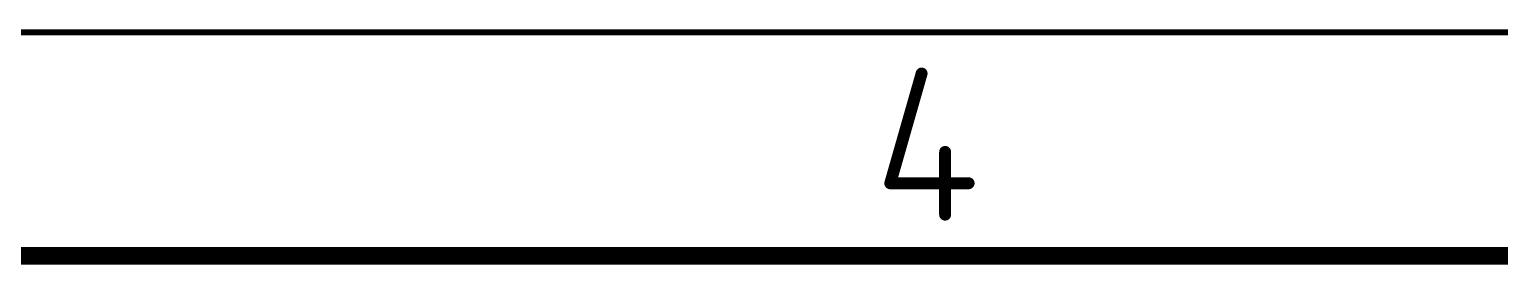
# Model space of a CAD drawing. Extents: x -56 to 205, y -3 to 177.
# Drawn here: x 80 to 105.09, y -2.69 to 1.32 of the extents above; entities that cross this region are included whole.
import ezdxf

# ---------------------------------------------------------------- set-up
doc = ezdxf.new("R2010")
doc.units = 0
doc.layers.add('94', color=14, linetype='CONTINUOUS')

msp = doc.modelspace()

# ---------------------------------------------------------------- linework, layer by layer
at = {"layer": '94'}
for points, const_width in [([(-52.07, 1.27), (200.66, 1.27)], 0.1), ([(95.2221, 0.5684), (94.6873, -1.3036)], 0.2032), ([(95.6233, -0.7687), (95.6233, -1.8384)], 0.2032), ([(94.6873, -1.3036), (96.0244, -1.3036)], 0.2032), ([(-55.88, -2.54), (204.47, -2.54)], 0.3)]:
    msp.add_lwpolyline(points, dxfattribs=dict(at, const_width=const_width))
at = {"layer": '94', "const_width": 0.1016}
for points in [[(95.271, 0.5544, 1), (95.1733, 0.5824)], [(95.6741, -0.7687, 1), (95.5725, -0.7687)], [(94.6384, -1.2896, 1), (94.7361, -1.3175)], [(94.6873, -1.2528, 1), (94.6873, -1.3544)], [(96.0244, -1.3544, 1), (96.0244, -1.2528)], [(95.5725, -1.8384, 1), (95.6741, -1.8384)]]:
    msp.add_lwpolyline(points, format="xyb", dxfattribs=at)

doc.saveas('drawing.dxf')
